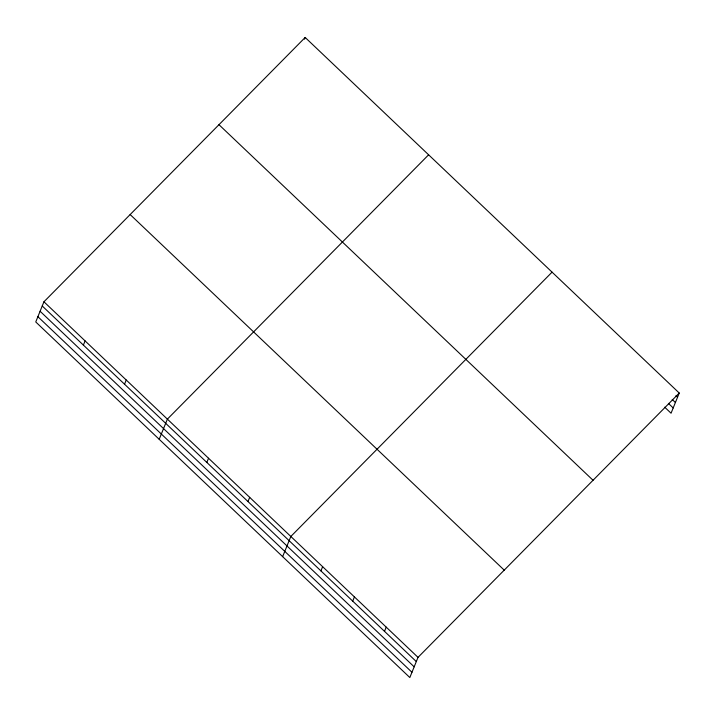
<?xml version="1.0" encoding="UTF-8"?>
<svg xmlns="http://www.w3.org/2000/svg" width="715" height="715" viewBox="0 0 715 715"><rect width="100%" height="100%" fill="white"/><g stroke="black" fill="none" stroke-linecap="round" stroke-linejoin="round"><path stroke-width="1.07" d="M43.946 301.784L35.75 321.956L409.82 677.534L418.016 657.362L679.25 393.044L305.18 37.466L43.946 301.784L418.016 657.362M83.387 345.104L85.094 340.894M124.535 384.214L126.242 380.014M304.492 39.146L305.18 37.466M159.195 439.296L167.39 419.124L428.616 154.806M206.832 462.444L208.539 458.244M247.98 501.555L249.687 497.354M282.639 556.645L290.835 536.465L552.06 272.147M320.919 570.892L322.626 566.691M352.718 601.118L354.425 596.918M384.509 631.345L386.216 627.144M679.25 393.044L671.054 413.216L664.7 407.175M675.952 395.735L677.543 397.245M672.225 399.488L675.407 402.518M668.427 403.412L673.199 407.943M218.969 124.687L593.039 480.266M130.148 214.554L504.227 570.141M42.239 305.984L416.309 661.572M40.094 311.257L414.173 666.836M37.886 316.691L411.965 672.27"/></g></svg>
